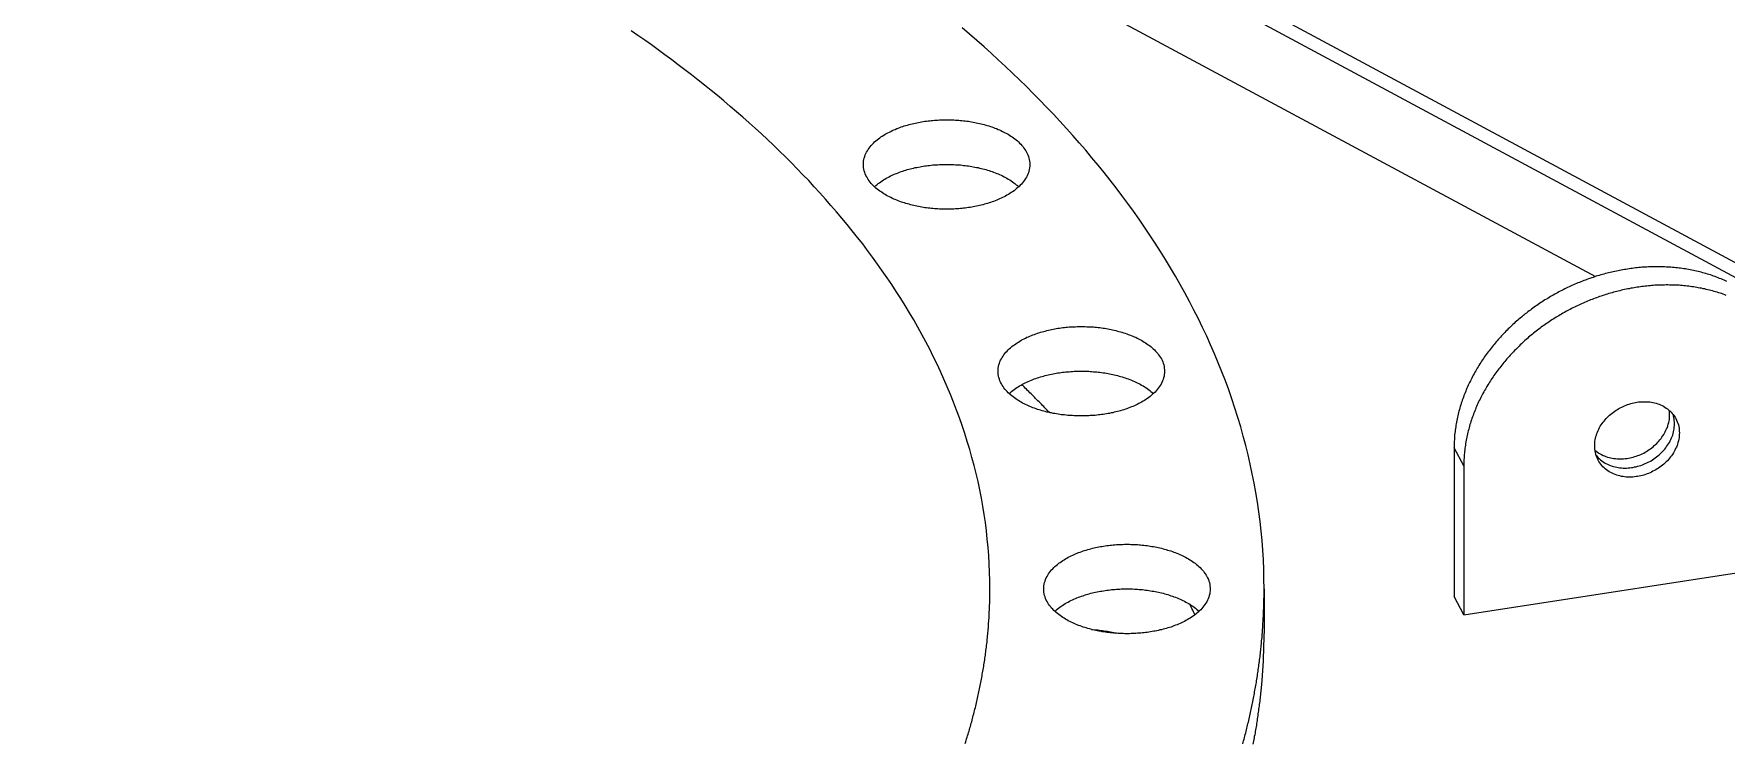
# Model space of a CAD drawing. Header units: millimetres. Extents: x 0 to 841, y 0 to 594.
# Drawn here: x 389.7 to 515.7, y 319.2 to 372 of the extents above; entities that cross this region are included whole.
import ezdxf

# ---------------------------------------------------------------- set-up
doc = ezdxf.new("R2010")
doc.units = ezdxf.units.MM
doc.layers.add('FINA', color=7, linetype='CONTINUOUS', lineweight=25)

msp = doc.modelspace()

# ---------------------------------------------------------------- linework, layer by layer
at = {"layer": 'FINA'}
for points in [[(334.47, 451.57), (598.47, 309.83)], [(335.5, 452.12), (599.5, 310.38)], [(389.94, 416.25), (506.01, 353.93)], [(460.92, 330.68), (460.92, 331.3), (460.9, 331.92), (460.88, 332.54), (460.84, 333.16), (460.79, 333.77), (460.73, 334.39), (460.66, 335.01), (460.59, 335.62), (460.5, 336.23), (460.4, 336.84), (460.29, 337.45), (460.17, 338.06), (460.04, 338.67), (459.9, 339.27), (459.75, 339.87), (459.59, 340.47), (459.42, 341.07), (459.24, 341.66), (459.06, 342.25), (458.86, 342.84), (458.66, 343.42), (458.44, 344), (458.22, 344.58), (457.99, 345.16), (457.75, 345.73), (457.5, 346.3), (457.25, 346.86), (456.99, 347.42), (456.71, 347.98), (456.44, 348.53), (456.15, 349.08), (455.86, 349.63), (455.56, 350.17), (455.25, 350.71), (454.93, 351.24), (454.61, 351.77), (454.29, 352.3), (453.95, 352.82), (453.61, 353.34), (453.27, 353.85), (452.91, 354.36), (452.56, 354.86), (452.19, 355.37), (451.82, 355.86), (451.45, 356.36), (451.07, 356.85), (450.68, 357.33), (450.29, 357.81), (449.9, 358.29), (449.5, 358.76), (449.09, 359.23), (448.68, 359.69), (448.27, 360.16), (447.85, 360.61), (447.43, 361.07), (447, 361.51), (446.57, 361.96), (446.14, 362.4), (445.7, 362.84), (445.26, 363.27), (444.81, 363.7), (444.36, 364.13), (443.91, 364.55), (443.45, 364.97), (442.99, 365.38), (442.52, 365.79), (442.06, 366.2), (441.59, 366.6), (441.11, 367), (440.64, 367.4), (440.16, 367.79), (439.68, 368.18), (439.19, 368.56), (438.7, 368.95), (438.21, 369.32), (437.72, 369.7), (437.23, 370.07), (436.73, 370.44), (436.23, 370.8), (435.72, 371.17), (435.22, 371.52), (434.71, 371.88), (434.2, 372.23)], [(460.92, 330.68), (460.92, 331.3), (460.9, 331.92), (460.88, 332.54), (460.84, 333.16), (460.79, 333.77), (460.73, 334.39), (460.66, 335.01), (460.59, 335.62), (460.5, 336.23), (460.4, 336.84), (460.29, 337.45), (460.17, 338.06), (460.04, 338.67), (459.9, 339.27), (459.75, 339.87), (459.59, 340.47), (459.42, 341.07), (459.24, 341.66), (459.06, 342.25), (458.86, 342.84), (458.66, 343.42), (458.44, 344), (458.22, 344.58), (457.99, 345.16), (457.75, 345.73), (457.5, 346.3), (457.25, 346.86), (456.99, 347.42), (456.71, 347.98), (456.44, 348.53), (456.15, 349.08), (455.86, 349.63), (455.56, 350.17), (455.25, 350.71), (454.93, 351.24), (454.61, 351.77), (454.29, 352.3), (453.95, 352.82), (453.61, 353.34), (453.27, 353.85), (452.91, 354.36), (452.56, 354.86), (452.19, 355.37), (451.82, 355.86), (451.45, 356.36), (451.07, 356.85), (450.68, 357.33), (450.29, 357.81), (449.9, 358.29), (449.5, 358.76), (449.09, 359.23), (448.68, 359.69), (448.27, 360.16), (447.85, 360.61), (447.43, 361.07), (447, 361.51), (446.57, 361.96), (446.14, 362.4), (445.7, 362.84), (445.26, 363.27), (444.81, 363.7), (444.36, 364.13), (443.91, 364.55), (443.45, 364.97), (442.99, 365.38), (442.52, 365.79), (442.06, 366.2), (441.59, 366.6), (441.11, 367), (440.64, 367.4), (440.16, 367.79), (439.68, 368.18), (439.19, 368.56), (438.7, 368.95), (438.21, 369.32), (437.72, 369.7), (437.23, 370.07), (436.73, 370.44), (436.23, 370.8), (435.72, 371.17), (435.22, 371.52), (434.71, 371.88), (434.2, 372.23)], [(481.34, 330.68), (481.33, 331.4), (481.32, 332.12), (481.29, 332.84), (481.24, 333.56), (481.19, 334.28), (481.12, 334.99), (481.04, 335.71), (480.95, 336.42), (480.84, 337.14), (480.73, 337.85), (480.6, 338.56), (480.46, 339.26), (480.31, 339.97), (480.15, 340.67), (479.98, 341.37), (479.79, 342.06), (479.6, 342.76), (479.39, 343.45), (479.17, 344.13), (478.94, 344.82), (478.71, 345.5), (478.46, 346.17), (478.2, 346.85), (477.93, 347.51), (477.65, 348.18), (477.36, 348.84), (477.07, 349.5), (476.76, 350.15), (476.45, 350.79), (476.12, 351.44), (475.79, 352.08), (475.45, 352.71), (475.1, 353.34), (474.74, 353.97), (474.38, 354.59), (474, 355.2), (473.62, 355.81), (473.23, 356.42), (472.84, 357.02), (472.44, 357.62), (472.03, 358.21), (471.61, 358.8), (471.19, 359.38), (470.76, 359.96), (470.32, 360.54), (469.88, 361.1), (469.43, 361.67), (468.98, 362.23), (468.52, 362.78), (468.06, 363.33), (467.58, 363.88), (467.11, 364.42), (466.63, 364.95), (466.14, 365.49), (465.65, 366.01), (465.15, 366.53), (464.65, 367.05), (464.15, 367.56), (463.64, 368.07), (463.12, 368.58), (462.6, 369.08), (462.08, 369.57), (461.55, 370.06), (461.02, 370.55), (460.49, 371.03), (459.95, 371.51), (459.4, 371.98), (458.86, 372.45)], [(451.5, 362.28), (451.51, 362.4), (451.52, 362.52), (451.54, 362.64), (451.57, 362.75), (451.6, 362.87), (451.64, 362.98), (451.69, 363.09), (451.74, 363.2), (451.8, 363.3), (451.87, 363.4), (451.94, 363.5), (452.01, 363.6), (452.09, 363.69), (452.17, 363.78), (452.26, 363.87), (452.34, 363.95), (452.43, 364.03), (452.52, 364.11), (452.62, 364.18), (452.72, 364.25), (452.81, 364.32), (452.91, 364.39), (453.02, 364.46), (453.12, 364.52), (453.22, 364.58), (453.33, 364.64), (453.44, 364.69), (453.54, 364.74), (453.65, 364.8), (453.76, 364.85), (453.87, 364.89), (453.99, 364.94), (454.1, 364.98), (454.21, 365.03), (454.32, 365.07), (454.44, 365.11), (454.55, 365.14), (454.67, 365.18), (454.78, 365.21), (454.9, 365.24), (455.02, 365.28), (455.13, 365.3), (455.25, 365.33), (455.37, 365.36), (455.49, 365.38), (455.6, 365.41), (455.72, 365.43), (455.84, 365.45), (455.96, 365.47), (456.08, 365.49), (456.2, 365.5), (456.32, 365.52), (456.44, 365.53), (456.56, 365.55), (456.68, 365.56), (456.8, 365.57), (456.92, 365.58), (457.04, 365.58), (457.16, 365.59), (457.28, 365.6), (457.4, 365.6), (457.52, 365.6), (457.64, 365.6), (457.76, 365.6), (457.88, 365.6), (458, 365.6), (458.12, 365.6), (458.24, 365.59), (458.36, 365.58), (458.48, 365.58), (458.6, 365.57), (458.72, 365.56), (458.84, 365.55), (458.96, 365.53), (459.08, 365.52), (459.2, 365.5), (459.32, 365.49), (459.44, 365.47), (459.56, 365.45), (459.68, 365.43), (459.8, 365.41), (459.91, 365.38), (460.03, 365.36), (460.15, 365.33), (460.27, 365.3), (460.38, 365.28), (460.5, 365.24), (460.62, 365.21), (460.73, 365.18), (460.85, 365.14), (460.96, 365.11), (461.08, 365.07), (461.19, 365.03), (461.3, 364.98), (461.42, 364.94), (461.53, 364.89), (461.64, 364.85), (461.75, 364.8), (461.86, 364.74), (461.96, 364.69), (462.07, 364.64), (462.18, 364.58), (462.28, 364.52), (462.38, 364.46), (462.49, 364.39), (462.59, 364.32), (462.68, 364.25), (462.78, 364.18), (462.88, 364.11), (462.97, 364.03), (463.06, 363.95), (463.14, 363.87), (463.23, 363.78), (463.31, 363.69), (463.39, 363.6), (463.46, 363.5), (463.53, 363.4), (463.6, 363.3), (463.66, 363.2), (463.71, 363.09), (463.76, 362.98), (463.8, 362.87), (463.83, 362.75), (463.86, 362.64), (463.88, 362.52), (463.89, 362.4), (463.9, 362.28)], [(462.08, 359.92), (461.98, 359.87), (461.87, 359.81), (461.76, 359.76), (461.65, 359.71), (461.54, 359.66), (461.43, 359.62), (461.32, 359.57), (461.2, 359.53), (461.09, 359.49), (460.97, 359.45), (460.86, 359.41), (460.74, 359.38), (460.63, 359.34), (460.51, 359.31), (460.4, 359.28), (460.28, 359.25), (460.16, 359.22), (460.04, 359.2), (459.93, 359.17), (459.81, 359.15), (459.69, 359.12), (459.57, 359.1), (459.45, 359.08), (459.33, 359.07), (459.21, 359.05), (459.09, 359.03), (458.97, 359.02), (458.85, 359.01), (458.73, 358.99), (458.61, 358.98), (458.49, 358.98), (458.37, 358.97), (458.25, 358.96), (458.13, 358.96), (458.01, 358.95), (457.89, 358.95), (457.77, 358.95), (457.65, 358.95), (457.53, 358.95), (457.41, 358.95), (457.29, 358.96), (457.17, 358.96), (457.05, 358.97), (456.93, 358.97), (456.8, 358.98), (456.68, 358.99), (456.56, 359), (456.44, 359.02), (456.32, 359.03), (456.21, 359.05), (456.09, 359.06), (455.97, 359.08), (455.85, 359.1), (455.73, 359.12), (455.61, 359.14), (455.49, 359.17), (455.37, 359.19), (455.26, 359.22), (455.14, 359.25), (455.02, 359.27), (454.9, 359.31), (454.79, 359.34), (454.67, 359.37), (454.56, 359.41), (454.44, 359.44), (454.33, 359.48), (454.21, 359.52), (454.1, 359.57), (453.99, 359.61), (453.88, 359.66), (453.77, 359.7), (453.66, 359.75), (453.55, 359.81), (453.44, 359.86), (453.33, 359.91), (453.23, 359.97), (453.12, 360.03), (453.02, 360.09), (452.92, 360.16), (452.82, 360.23), (452.72, 360.3), (452.62, 360.37), (452.53, 360.44), (452.43, 360.52), (452.34, 360.6), (452.26, 360.68), (452.17, 360.77), (452.09, 360.86), (452.01, 360.95), (451.94, 361.05), (451.87, 361.15), (451.81, 361.25), (451.75, 361.35), (451.69, 361.46), (451.64, 361.57), (451.6, 361.68), (451.57, 361.8), (451.54, 361.92), (451.52, 362.04), (451.51, 362.16), (451.5, 362.28)], [(452.33, 360.61), (452.42, 360.7), (452.51, 360.77), (452.61, 360.85), (452.7, 360.92), (452.8, 360.99), (452.9, 361.06), (453, 361.13), (453.11, 361.19), (453.21, 361.25), (453.32, 361.31), (453.42, 361.36), (453.53, 361.42), (453.64, 361.47), (453.75, 361.52), (453.86, 361.57), (453.97, 361.61), (454.09, 361.66), (454.2, 361.7), (454.31, 361.74), (454.43, 361.78), (454.54, 361.82), (454.66, 361.85), (454.77, 361.89), (454.89, 361.92), (455.01, 361.95), (455.12, 361.98), (455.24, 362.01), (455.36, 362.04), (455.48, 362.06), (455.6, 362.08), (455.72, 362.11), (455.83, 362.13), (455.95, 362.15), (456.07, 362.17), (456.19, 362.18), (456.31, 362.2), (456.43, 362.21), (456.55, 362.22), (456.67, 362.24), (456.79, 362.25), (456.91, 362.25), (457.04, 362.26), (457.16, 362.27), (457.28, 362.27), (457.4, 362.28), (457.52, 362.28), (457.64, 362.28), (457.76, 362.28), (457.88, 362.28), (458, 362.28), (458.12, 362.27), (458.24, 362.27), (458.36, 362.26), (458.49, 362.25), (458.61, 362.25), (458.73, 362.24), (458.85, 362.22), (458.97, 362.21), (459.09, 362.2), (459.21, 362.18), (459.33, 362.17), (459.45, 362.15), (459.57, 362.13), (459.68, 362.11), (459.8, 362.08), (459.92, 362.06), (460.04, 362.04), (460.16, 362.01), (460.28, 361.98), (460.39, 361.95), (460.51, 361.92), (460.63, 361.89), (460.74, 361.85), (460.86, 361.82), (460.97, 361.78), (461.09, 361.74), (461.2, 361.7), (461.31, 361.66), (461.43, 361.61), (461.54, 361.57), (461.65, 361.52), (461.76, 361.47), (461.87, 361.42), (461.98, 361.36), (462.08, 361.31), (462.19, 361.25), (462.29, 361.19), (462.4, 361.13), (462.5, 361.06), (462.6, 360.99), (462.7, 360.92), (462.79, 360.85), (462.89, 360.77), (462.98, 360.7), (463.07, 360.61)], [(463.9, 362.28), (463.89, 362.15), (463.88, 362.03), (463.86, 361.9), (463.83, 361.78), (463.79, 361.66), (463.75, 361.55), (463.7, 361.43), (463.64, 361.32), (463.58, 361.22), (463.51, 361.11), (463.43, 361.01), (463.36, 360.91), (463.27, 360.82), (463.19, 360.73), (463.1, 360.64), (463.01, 360.56), (462.91, 360.48), (462.82, 360.4), (462.72, 360.32), (462.61, 360.25), (462.51, 360.18), (462.41, 360.11), (462.3, 360.05), (462.19, 359.98), (462.08, 359.92)], [(515.81, 353.57), (515.71, 353.62), (515.6, 353.66), (515.49, 353.71), (515.37, 353.76), (515.26, 353.8), (515.15, 353.85), (515.04, 353.89), (514.93, 353.93), (514.81, 353.97), (514.7, 354.01), (514.58, 354.05), (514.47, 354.09), (514.36, 354.12), (514.24, 354.16), (514.12, 354.19), (514.01, 354.22), (513.89, 354.25), (513.78, 354.28), (513.66, 354.31), (513.54, 354.34), (513.42, 354.36), (513.31, 354.39), (513.19, 354.41), (513.07, 354.44), (512.95, 354.46), (512.83, 354.48), (512.72, 354.5), (512.6, 354.52), (512.48, 354.53), (512.36, 354.55), (512.24, 354.56), (512.12, 354.58), (512, 354.59), (511.88, 354.6), (511.76, 354.61), (511.64, 354.62), (511.52, 354.63), (511.4, 354.64), (511.28, 354.64), (511.16, 354.65), (511.04, 354.65), (510.92, 354.66), (510.8, 354.66), (510.68, 354.66), (510.56, 354.66), (510.44, 354.66), (510.32, 354.66), (510.2, 354.65), (510.08, 354.65), (509.96, 354.65), (509.84, 354.64), (509.72, 354.63), (509.6, 354.63), (509.48, 354.62), (509.36, 354.61), (509.24, 354.6), (509.12, 354.58), (509, 354.57), (508.88, 354.56), (508.76, 354.54), (508.64, 354.53), (508.52, 354.51), (508.41, 354.49), (508.29, 354.47), (508.17, 354.45), (508.05, 354.43), (507.93, 354.41), (507.81, 354.39), (507.7, 354.37), (507.58, 354.34), (507.46, 354.32), (507.34, 354.29), (507.23, 354.26), (507.11, 354.24), (506.99, 354.21), (506.88, 354.18), (506.76, 354.15), (506.64, 354.12), (506.53, 354.09), (506.41, 354.05), (506.3, 354.02), (506.18, 353.98), (506.07, 353.95), (505.95, 353.91), (505.84, 353.87), (505.72, 353.84), (505.61, 353.8), (505.5, 353.76), (505.38, 353.72), (505.27, 353.67), (505.16, 353.63), (505.05, 353.59), (504.93, 353.55), (504.82, 353.5), (504.71, 353.46), (504.6, 353.41), (504.49, 353.36), (504.38, 353.31), (504.27, 353.26), (504.16, 353.21), (504.05, 353.16), (503.94, 353.11), (503.83, 353.06), (503.73, 353.01), (503.62, 352.95), (503.51, 352.9), (503.4, 352.85), (503.3, 352.79), (503.19, 352.73), (503.09, 352.68), (502.98, 352.62), (502.88, 352.56), (502.77, 352.5), (502.67, 352.44), (502.56, 352.38), (502.46, 352.31), (502.36, 352.25), (502.26, 352.19), (502.16, 352.12), (502.05, 352.06), (501.95, 351.99), (501.85, 351.93), (501.75, 351.86), (501.65, 351.79), (501.56, 351.72), (501.46, 351.65), (501.36, 351.58), (501.26, 351.51), (501.17, 351.44), (501.07, 351.37), (500.97, 351.3), (500.88, 351.22), (500.79, 351.15), (500.69, 351.07), (500.6, 351), (500.51, 350.92), (500.41, 350.84), (500.32, 350.77), (500.23, 350.69), (500.14, 350.61), (500.05, 350.53), (499.96, 350.45), (499.87, 350.37), (499.78, 350.28), (499.7, 350.2), (499.61, 350.12), (499.52, 350.03), (499.44, 349.95), (499.35, 349.86), (499.27, 349.78), (499.19, 349.69), (499.1, 349.6), (499.02, 349.52), (498.94, 349.43), (498.86, 349.34), (498.78, 349.25), (498.7, 349.16), (498.62, 349.07), (498.55, 348.98), (498.47, 348.88), (498.39, 348.79), (498.32, 348.7), (498.24, 348.6), (498.17, 348.51), (498.09, 348.41), (498.02, 348.32), (497.95, 348.22), (497.88, 348.12), (497.81, 348.03), (497.74, 347.93), (497.67, 347.83), (497.61, 347.73), (497.54, 347.63), (497.47, 347.53), (497.41, 347.43), (497.34, 347.32), (497.28, 347.22), (497.22, 347.12), (497.16, 347.02), (497.1, 346.91), (497.04, 346.81), (496.98, 346.7), (496.92, 346.6), (496.87, 346.49), (496.81, 346.38), (496.76, 346.28), (496.7, 346.17), (496.65, 346.06), (496.6, 345.95), (496.55, 345.84), (496.5, 345.73), (496.45, 345.62), (496.4, 345.51), (496.36, 345.4), (496.31, 345.29), (496.27, 345.18), (496.22, 345.07), (496.18, 344.95), (496.14, 344.84), (496.1, 344.73), (496.06, 344.61), (496.02, 344.5), (495.99, 344.39), (495.95, 344.27), (495.92, 344.16), (495.89, 344.04), (495.85, 343.92), (495.82, 343.81), (495.79, 343.69), (495.77, 343.57), (495.74, 343.46), (495.72, 343.34), (495.69, 343.22), (495.67, 343.1), (495.65, 342.98), (495.63, 342.87), (495.61, 342.75), (495.59, 342.63), (495.57, 342.51), (495.56, 342.39), (495.55, 342.27), (495.53, 342.15), (495.52, 342.03), (495.51, 341.91), (495.51, 341.79), (495.5, 341.67), (495.49, 341.55), (495.49, 341.43), (495.49, 341.31), (495.49, 341.19)], [(515.76, 352.53), (515.65, 352.58), (515.53, 352.62), (515.42, 352.66), (515.31, 352.69), (515.19, 352.73), (515.08, 352.77), (514.96, 352.8), (514.85, 352.83), (514.73, 352.87), (514.61, 352.9), (514.5, 352.93), (514.38, 352.95), (514.26, 352.98), (514.15, 353.01), (514.03, 353.03), (513.91, 353.06), (513.79, 353.08), (513.67, 353.1), (513.56, 353.12), (513.44, 353.14), (513.32, 353.16), (513.2, 353.18), (513.08, 353.19), (512.96, 353.21), (512.84, 353.22), (512.72, 353.24), (512.6, 353.25), (512.48, 353.26), (512.36, 353.27), (512.24, 353.28), (512.12, 353.28), (512, 353.29), (511.88, 353.29), (511.76, 353.3), (511.64, 353.3), (511.52, 353.3), (511.4, 353.31), (511.28, 353.31), (511.16, 353.3), (511.04, 353.3), (510.92, 353.3), (510.8, 353.3), (510.68, 353.29), (510.56, 353.28), (510.44, 353.28), (510.32, 353.27), (510.2, 353.26), (510.08, 353.25), (509.96, 353.24), (509.84, 353.23), (509.72, 353.22), (509.6, 353.2), (509.48, 353.19), (509.36, 353.17), (509.25, 353.15), (509.13, 353.14), (509.01, 353.12), (508.89, 353.1), (508.77, 353.08), (508.65, 353.06), (508.53, 353.03), (508.42, 353.01), (508.3, 352.99), (508.18, 352.96), (508.06, 352.94), (507.95, 352.91), (507.83, 352.88), (507.71, 352.85), (507.6, 352.82), (507.48, 352.79), (507.36, 352.76), (507.25, 352.73), (507.13, 352.7), (507.02, 352.66), (506.9, 352.63), (506.79, 352.59), (506.67, 352.56), (506.56, 352.52), (506.44, 352.48), (506.33, 352.44), (506.22, 352.4), (506.1, 352.36), (505.99, 352.32), (505.88, 352.28), (505.77, 352.23), (505.65, 352.19), (505.54, 352.15), (505.43, 352.1), (505.32, 352.05), (505.21, 352.01), (505.1, 351.96), (504.99, 351.91), (504.88, 351.86), (504.77, 351.81), (504.66, 351.76), (504.55, 351.71), (504.45, 351.65), (504.34, 351.6), (504.23, 351.55), (504.13, 351.49), (504.02, 351.43), (503.91, 351.38), (503.81, 351.32), (503.7, 351.26), (503.6, 351.2), (503.49, 351.14), (503.39, 351.08), (503.29, 351.02), (503.18, 350.96), (503.08, 350.9), (502.98, 350.83), (502.88, 350.77), (502.78, 350.7), (502.67, 350.64), (502.57, 350.57), (502.48, 350.5), (502.38, 350.44), (502.28, 350.37), (502.18, 350.3), (502.08, 350.23), (501.98, 350.16), (501.89, 350.09), (501.79, 350.01), (501.7, 349.94), (501.6, 349.87), (501.51, 349.79), (501.41, 349.72), (501.32, 349.64), (501.23, 349.57), (501.13, 349.49), (501.04, 349.41), (500.95, 349.33), (500.86, 349.25), (500.77, 349.17), (500.68, 349.09), (500.59, 349.01), (500.51, 348.93), (500.42, 348.85), (500.33, 348.76), (500.25, 348.68), (500.16, 348.59), (500.08, 348.51), (499.99, 348.42), (499.91, 348.34), (499.83, 348.25), (499.74, 348.16), (499.66, 348.07), (499.58, 347.98), (499.5, 347.89), (499.42, 347.8), (499.34, 347.71), (499.27, 347.62), (499.19, 347.53), (499.11, 347.44), (499.04, 347.34), (498.96, 347.25), (498.89, 347.15), (498.82, 347.06), (498.74, 346.96), (498.67, 346.86), (498.6, 346.77), (498.53, 346.67), (498.46, 346.57), (498.39, 346.47), (498.33, 346.37), (498.26, 346.27), (498.19, 346.17), (498.13, 346.07), (498.07, 345.97), (498, 345.87), (497.94, 345.76), (497.88, 345.66), (497.82, 345.56), (497.76, 345.45), (497.7, 345.35), (497.64, 345.24), (497.59, 345.14), (497.53, 345.03), (497.48, 344.92), (497.42, 344.81), (497.37, 344.71), (497.32, 344.6), (497.27, 344.49), (497.22, 344.38), (497.17, 344.27), (497.12, 344.16), (497.08, 344.05), (497.03, 343.94), (496.99, 343.82), (496.94, 343.71), (496.9, 343.6), (496.86, 343.49), (496.82, 343.37), (496.78, 343.26), (496.74, 343.14), (496.71, 343.03), (496.67, 342.92), (496.64, 342.8), (496.61, 342.68), (496.58, 342.57), (496.55, 342.45), (496.52, 342.34), (496.49, 342.22), (496.46, 342.1), (496.44, 341.98), (496.41, 341.87), (496.39, 341.75), (496.37, 341.63), (496.35, 341.51), (496.33, 341.39), (496.31, 341.27), (496.3, 341.15), (496.28, 341.03), (496.27, 340.92), (496.26, 340.8), (496.24, 340.68), (496.24, 340.56), (496.23, 340.44), (496.22, 340.32), (496.22, 340.2), (496.21, 340.08), (496.21, 339.96), (496.21, 339.84)], [(461.53, 346.88), (461.54, 347), (461.55, 347.12), (461.57, 347.24), (461.6, 347.36), (461.63, 347.48), (461.67, 347.59), (461.72, 347.7), (461.78, 347.81), (461.84, 347.91), (461.9, 348.01), (461.97, 348.11), (462.04, 348.21), (462.12, 348.3), (462.2, 348.39), (462.29, 348.47), (462.37, 348.56), (462.46, 348.64), (462.56, 348.72), (462.65, 348.79), (462.75, 348.86), (462.85, 348.93), (462.95, 349), (463.05, 349.06), (463.15, 349.13), (463.26, 349.19), (463.36, 349.24), (463.47, 349.3), (463.58, 349.35), (463.68, 349.41), (463.79, 349.45), (463.9, 349.5), (464.02, 349.55), (464.13, 349.59), (464.24, 349.63), (464.35, 349.68), (464.47, 349.71), (464.58, 349.75), (464.7, 349.79), (464.81, 349.82), (464.93, 349.85), (465.05, 349.88), (465.16, 349.91), (465.28, 349.94), (465.4, 349.97), (465.52, 349.99), (465.63, 350.02), (465.75, 350.04), (465.87, 350.06), (465.99, 350.08), (466.11, 350.1), (466.23, 350.11), (466.35, 350.13), (466.47, 350.14), (466.59, 350.16), (466.71, 350.17), (466.83, 350.18), (466.95, 350.19), (467.07, 350.19), (467.19, 350.2), (467.31, 350.2), (467.43, 350.21), (467.55, 350.21), (467.67, 350.21), (467.79, 350.21), (467.91, 350.21), (468.03, 350.21), (468.15, 350.2), (468.27, 350.2), (468.39, 350.19), (468.51, 350.19), (468.63, 350.18), (468.75, 350.17), (468.87, 350.16), (468.99, 350.14), (469.11, 350.13), (469.23, 350.11), (469.35, 350.1), (469.47, 350.08), (469.59, 350.06), (469.71, 350.04), (469.83, 350.02), (469.95, 349.99), (470.06, 349.97), (470.18, 349.94), (470.3, 349.91), (470.42, 349.88), (470.53, 349.85), (470.65, 349.82), (470.76, 349.79), (470.88, 349.75), (470.99, 349.71), (471.11, 349.68), (471.22, 349.63), (471.33, 349.59), (471.45, 349.55), (471.56, 349.5), (471.67, 349.45), (471.78, 349.41), (471.89, 349.35), (472, 349.3), (472.1, 349.24), (472.21, 349.19), (472.31, 349.13), (472.42, 349.06), (472.52, 349), (472.62, 348.93), (472.72, 348.86), (472.81, 348.79), (472.91, 348.72), (473, 348.64), (473.09, 348.56), (473.18, 348.47), (473.26, 348.39), (473.34, 348.3), (473.42, 348.21), (473.49, 348.11), (473.56, 348.01), (473.63, 347.91), (473.69, 347.81), (473.74, 347.7), (473.79, 347.59), (473.83, 347.48), (473.87, 347.36), (473.89, 347.24), (473.91, 347.12), (473.93, 347), (473.93, 346.88)], [(472.11, 344.53), (472.01, 344.48), (471.9, 344.42), (471.79, 344.37), (471.68, 344.32), (471.57, 344.27), (471.46, 344.23), (471.35, 344.18), (471.23, 344.14), (471.12, 344.1), (471.01, 344.06), (470.89, 344.02), (470.78, 343.99), (470.66, 343.95), (470.54, 343.92), (470.43, 343.89), (470.31, 343.86), (470.19, 343.83), (470.08, 343.8), (469.96, 343.78), (469.84, 343.75), (469.72, 343.73), (469.6, 343.71), (469.48, 343.69), (469.36, 343.67), (469.24, 343.66), (469.12, 343.64), (469, 343.63), (468.88, 343.61), (468.76, 343.6), (468.64, 343.59), (468.52, 343.58), (468.4, 343.58), (468.28, 343.57), (468.16, 343.56), (468.04, 343.56), (467.92, 343.56), (467.8, 343.56), (467.68, 343.56), (467.56, 343.56), (467.44, 343.56), (467.32, 343.56), (467.2, 343.57), (467.08, 343.58), (466.96, 343.58), (466.84, 343.59), (466.72, 343.6), (466.6, 343.61), (466.48, 343.63), (466.36, 343.64), (466.24, 343.65), (466.12, 343.67), (466, 343.69), (465.88, 343.71), (465.76, 343.73), (465.64, 343.75), (465.52, 343.78), (465.4, 343.8), (465.29, 343.83), (465.17, 343.85), (465.05, 343.88), (464.94, 343.91), (464.82, 343.95), (464.7, 343.98), (464.59, 344.02), (464.47, 344.05), (464.36, 344.09), (464.25, 344.13), (464.13, 344.17), (464.02, 344.22), (463.91, 344.26), (463.8, 344.31), (463.69, 344.36), (463.58, 344.41), (463.47, 344.47), (463.36, 344.52), (463.26, 344.58), (463.15, 344.64), (463.05, 344.7), (462.95, 344.77), (462.85, 344.84), (462.75, 344.9), (462.65, 344.98), (462.56, 345.05), (462.47, 345.13), (462.38, 345.21), (462.29, 345.29), (462.2, 345.38), (462.12, 345.47), (462.04, 345.56), (461.97, 345.66), (461.9, 345.75), (461.84, 345.86), (461.78, 345.96), (461.72, 346.07), (461.67, 346.18), (461.63, 346.29), (461.6, 346.41), (461.57, 346.52), (461.55, 346.64), (461.54, 346.76), (461.53, 346.88)], [(462.36, 345.22), (462.45, 345.3), (462.54, 345.38), (462.64, 345.46), (462.73, 345.53), (462.83, 345.6), (462.93, 345.67), (463.03, 345.73), (463.14, 345.8), (463.24, 345.86), (463.35, 345.92), (463.46, 345.97), (463.56, 346.03), (463.67, 346.08), (463.78, 346.13), (463.89, 346.18), (464.01, 346.22), (464.12, 346.27), (464.23, 346.31), (464.34, 346.35), (464.46, 346.39), (464.57, 346.43), (464.69, 346.46), (464.81, 346.5), (464.92, 346.53), (465.04, 346.56), (465.16, 346.59), (465.27, 346.62), (465.39, 346.64), (465.51, 346.67), (465.63, 346.69), (465.75, 346.72), (465.87, 346.74), (465.99, 346.76), (466.1, 346.77), (466.22, 346.79), (466.34, 346.81), (466.46, 346.82), (466.58, 346.83), (466.71, 346.84), (466.83, 346.85), (466.95, 346.86), (467.07, 346.87), (467.19, 346.88), (467.31, 346.88), (467.43, 346.89), (467.55, 346.89), (467.67, 346.89), (467.79, 346.89), (467.91, 346.89), (468.03, 346.89), (468.15, 346.88), (468.28, 346.88), (468.4, 346.87), (468.52, 346.86), (468.64, 346.85), (468.76, 346.84), (468.88, 346.83), (469, 346.82), (469.12, 346.81), (469.24, 346.79), (469.36, 346.77), (469.48, 346.76), (469.6, 346.74), (469.72, 346.72), (469.83, 346.69), (469.95, 346.67), (470.07, 346.64), (470.19, 346.62), (470.31, 346.59), (470.42, 346.56), (470.54, 346.53), (470.66, 346.5), (470.77, 346.46), (470.89, 346.43), (471, 346.39), (471.12, 346.35), (471.23, 346.31), (471.35, 346.27), (471.46, 346.22), (471.57, 346.18), (471.68, 346.13), (471.79, 346.08), (471.9, 346.03), (472.01, 345.97), (472.11, 345.92), (472.22, 345.86), (472.33, 345.8), (472.43, 345.73), (472.53, 345.67), (472.63, 345.6), (472.73, 345.53), (472.83, 345.46), (472.92, 345.38), (473.01, 345.3), (473.1, 345.22)], [(473.93, 346.88), (473.93, 346.76), (473.91, 346.64), (473.89, 346.51), (473.86, 346.39), (473.82, 346.27), (473.78, 346.16), (473.73, 346.04), (473.67, 345.93), (473.61, 345.82), (473.54, 345.72), (473.46, 345.62), (473.39, 345.52), (473.3, 345.43), (473.22, 345.34), (473.13, 345.25), (473.04, 345.17), (472.94, 345.08), (472.85, 345.01), (472.75, 344.93), (472.65, 344.86), (472.54, 344.79), (472.44, 344.72), (472.33, 344.65), (472.22, 344.59), (472.11, 344.53)], [(465.35, 343.81), (465.27, 343.9), (465.18, 343.99), (465.1, 344.08), (465.01, 344.16), (464.93, 344.25), (464.84, 344.34), (464.76, 344.43), (464.68, 344.51), (464.59, 344.6), (464.5, 344.69), (464.42, 344.77), (464.33, 344.86), (464.25, 344.95), (464.16, 345.03), (464.08, 345.12), (463.99, 345.2), (463.91, 345.29), (463.82, 345.38), (463.73, 345.46), (463.65, 345.55), (463.56, 345.63), (463.47, 345.72), (463.39, 345.8), (463.3, 345.89)], [(506.21, 340.27), (506.16, 340.38), (506.11, 340.49), (506.07, 340.6), (506.04, 340.72), (506.01, 340.83), (505.99, 340.95), (505.97, 341.07), (505.96, 341.19), (505.96, 341.31), (505.96, 341.43), (505.97, 341.55), (505.98, 341.67), (506, 341.79), (506.02, 341.91), (506.05, 342.02), (506.09, 342.14), (506.12, 342.25), (506.17, 342.36), (506.22, 342.47), (506.27, 342.58), (506.32, 342.69), (506.38, 342.79), (506.45, 342.89), (506.52, 342.99), (506.59, 343.09), (506.66, 343.18), (506.74, 343.28), (506.82, 343.36), (506.9, 343.45), (506.99, 343.54), (507.07, 343.62), (507.16, 343.7), (507.26, 343.77), (507.35, 343.84), (507.45, 343.91), (507.55, 343.98), (507.65, 344.05), (507.76, 344.11), (507.86, 344.16), (507.97, 344.22), (508.08, 344.27), (508.19, 344.32), (508.3, 344.36), (508.41, 344.41), (508.52, 344.44), (508.64, 344.48), (508.75, 344.51), (508.87, 344.54), (508.99, 344.56), (509.11, 344.58), (509.22, 344.6), (509.34, 344.61), (509.46, 344.62), (509.58, 344.62), (509.7, 344.62), (509.82, 344.62), (509.94, 344.61), (510.06, 344.6), (510.18, 344.58), (510.3, 344.56), (510.42, 344.53), (510.53, 344.5), (510.65, 344.47), (510.76, 344.43), (510.87, 344.38), (510.98, 344.33), (511.09, 344.28), (511.19, 344.22), (511.29, 344.15), (511.39, 344.08), (511.48, 344), (511.57, 343.92), (511.66, 343.84), (511.74, 343.75), (511.81, 343.66), (511.88, 343.56), (511.95, 343.46), (512.01, 343.36)], [(505.98, 341.02), (506.07, 340.94), (506.16, 340.87), (506.26, 340.8), (506.37, 340.73), (506.47, 340.68), (506.58, 340.62), (506.69, 340.58), (506.8, 340.53), (506.92, 340.49), (507.03, 340.46), (507.15, 340.43), (507.27, 340.41), (507.39, 340.39), (507.51, 340.38), (507.63, 340.37), (507.75, 340.36), (507.87, 340.36), (507.99, 340.36), (508.11, 340.37), (508.23, 340.38), (508.35, 340.4), (508.47, 340.41), (508.59, 340.44), (508.71, 340.46), (508.82, 340.49), (508.94, 340.53), (509.05, 340.57), (509.17, 340.61), (509.28, 340.65), (509.39, 340.7), (509.5, 340.75), (509.61, 340.8), (509.71, 340.86), (509.82, 340.92), (509.92, 340.98), (510.02, 341.05), (510.12, 341.12), (510.22, 341.19), (510.31, 341.27), (510.4, 341.35), (510.49, 341.43), (510.58, 341.51), (510.66, 341.6), (510.74, 341.69), (510.82, 341.78), (510.9, 341.87), (510.97, 341.97), (511.04, 342.07), (511.1, 342.17), (511.16, 342.27), (511.22, 342.38), (511.27, 342.49), (511.32, 342.6), (511.37, 342.71), (511.41, 342.82), (511.44, 342.94), (511.47, 343.06), (511.5, 343.17), (511.52, 343.29), (511.53, 343.41), (511.54, 343.53), (511.54, 343.65)], [(506.06, 340.63), (506.14, 340.53), (506.22, 340.45), (506.31, 340.36), (506.4, 340.28), (506.5, 340.21), (506.6, 340.14), (506.7, 340.07), (506.8, 340.01), (506.91, 339.96), (507.02, 339.91), (507.14, 339.87), (507.25, 339.83), (507.37, 339.79), (507.48, 339.76), (507.6, 339.74), (507.72, 339.72), (507.84, 339.7), (507.96, 339.69), (508.08, 339.68), (508.21, 339.68), (508.33, 339.68), (508.45, 339.69), (508.57, 339.7), (508.69, 339.71), (508.81, 339.73), (508.93, 339.76), (509.05, 339.78), (509.16, 339.81), (509.28, 339.84), (509.4, 339.88), (509.51, 339.92), (509.62, 339.97), (509.73, 340.01), (509.84, 340.06), (509.95, 340.12), (510.06, 340.17), (510.16, 340.23), (510.27, 340.3), (510.37, 340.36), (510.47, 340.43), (510.57, 340.51), (510.66, 340.58), (510.75, 340.66), (510.84, 340.74), (510.93, 340.83), (511.01, 340.91), (511.1, 341), (511.18, 341.09), (511.25, 341.19), (511.32, 341.29), (511.39, 341.38), (511.46, 341.49), (511.52, 341.59), (511.58, 341.7), (511.63, 341.81), (511.68, 341.92), (511.73, 342.03), (511.77, 342.14), (511.8, 342.26), (511.83, 342.38), (511.86, 342.49), (511.88, 342.61), (511.89, 342.73), (511.9, 342.86), (511.91, 342.98)], [(511.54, 343.65), (511.54, 343.71), (511.54, 343.76), (511.54, 343.81), (511.54, 343.86), (511.53, 343.92), (511.52, 343.97)], [(511.91, 342.98), (511.9, 343.1), (511.89, 343.21), (511.88, 343.33), (511.86, 343.45), (511.83, 343.56), (511.8, 343.68)], [(512.01, 343.36), (512.06, 343.25), (512.11, 343.13), (512.15, 343.02), (512.19, 342.9), (512.22, 342.78), (512.24, 342.66), (512.25, 342.54), (512.26, 342.42), (512.27, 342.3)], [(512.27, 342.3), (512.26, 342.18), (512.25, 342.06), (512.24, 341.94), (512.22, 341.82), (512.19, 341.7), (512.16, 341.58), (512.13, 341.46), (512.09, 341.35), (512.04, 341.24), (511.99, 341.13), (511.94, 341.02), (511.88, 340.91), (511.82, 340.81), (511.75, 340.7), (511.68, 340.6), (511.61, 340.51), (511.53, 340.41), (511.45, 340.32), (511.37, 340.23), (511.29, 340.14), (511.2, 340.06), (511.11, 339.98), (511.02, 339.9), (510.92, 339.82), (510.82, 339.75), (510.72, 339.68), (510.62, 339.62), (510.52, 339.55), (510.41, 339.49), (510.3, 339.44), (510.2, 339.38), (510.08, 339.33), (509.97, 339.28), (509.86, 339.24), (509.74, 339.2), (509.63, 339.16), (509.51, 339.13), (509.39, 339.1), (509.28, 339.08), (509.16, 339.05), (509.04, 339.04), (508.92, 339.02), (508.79, 339.01), (508.67, 339.01), (508.55, 339), (508.43, 339.01), (508.31, 339.01), (508.19, 339.03), (508.07, 339.04), (507.95, 339.06), (507.83, 339.09), (507.71, 339.12), (507.6, 339.15), (507.48, 339.19), (507.37, 339.24), (507.26, 339.29), (507.15, 339.35), (507.04, 339.41), (506.94, 339.47), (506.84, 339.54), (506.75, 339.62), (506.66, 339.7), (506.57, 339.78), (506.49, 339.87), (506.41, 339.97), (506.34, 340.07), (506.27, 340.17), (506.21, 340.27)], [(496.21, 339.84), (495.49, 341.19)], [(495.49, 341.19), (495.49, 330.12)], [(496.21, 339.84), (496.21, 328.76)], [(464.93, 330.68), (464.94, 330.8), (464.95, 330.92), (464.97, 331.04), (465, 331.16), (465.03, 331.27), (465.07, 331.39), (465.12, 331.5), (465.18, 331.6), (465.24, 331.71), (465.3, 331.81), (465.37, 331.91), (465.44, 332), (465.52, 332.1), (465.6, 332.18), (465.69, 332.27), (465.77, 332.35), (465.86, 332.43), (465.96, 332.51), (466.05, 332.59), (466.15, 332.66), (466.25, 332.73), (466.35, 332.8), (466.45, 332.86), (466.55, 332.92), (466.66, 332.98), (466.76, 333.04), (466.87, 333.1), (466.98, 333.15), (467.09, 333.2), (467.19, 333.25), (467.31, 333.3), (467.42, 333.34), (467.53, 333.39), (467.64, 333.43), (467.76, 333.47), (467.87, 333.51), (467.98, 333.55), (468.1, 333.58), (468.21, 333.62), (468.33, 333.65), (468.45, 333.68), (468.56, 333.71), (468.68, 333.74), (468.8, 333.76), (468.92, 333.79), (469.04, 333.81), (469.15, 333.83), (469.27, 333.85), (469.39, 333.87), (469.51, 333.89), (469.63, 333.91), (469.75, 333.92), (469.87, 333.94), (469.99, 333.95), (470.11, 333.96), (470.23, 333.97), (470.35, 333.98), (470.47, 333.99), (470.59, 334), (470.71, 334), (470.83, 334), (470.95, 334.01), (471.07, 334.01), (471.19, 334.01), (471.31, 334.01), (471.43, 334), (471.55, 334), (471.67, 334), (471.79, 333.99), (471.91, 333.98), (472.03, 333.97), (472.15, 333.96), (472.27, 333.95), (472.39, 333.94), (472.51, 333.92), (472.63, 333.91), (472.75, 333.89), (472.87, 333.87), (472.99, 333.85), (473.11, 333.83), (473.23, 333.81), (473.35, 333.79), (473.46, 333.76), (473.58, 333.74), (473.7, 333.71), (473.82, 333.68), (473.93, 333.65), (474.05, 333.62), (474.16, 333.58), (474.28, 333.55), (474.39, 333.51), (474.51, 333.47), (474.62, 333.43), (474.73, 333.39), (474.85, 333.34), (474.96, 333.3), (475.07, 333.25), (475.18, 333.2), (475.29, 333.15), (475.4, 333.1), (475.5, 333.04), (475.61, 332.98), (475.71, 332.92), (475.82, 332.86), (475.92, 332.8), (476.02, 332.73), (476.12, 332.66), (476.21, 332.59), (476.31, 332.51), (476.4, 332.43), (476.49, 332.35), (476.58, 332.27), (476.66, 332.18), (476.74, 332.1), (476.82, 332), (476.89, 331.91), (476.96, 331.81), (477.03, 331.71), (477.09, 331.6), (477.14, 331.5), (477.19, 331.39), (477.23, 331.27), (477.27, 331.16), (477.29, 331.04), (477.31, 330.92), (477.33, 330.8), (477.33, 330.68)], [(496.21, 328.76), (522.01, 332.72)], [(459.08, 319.19), (459.12, 319.3), (459.16, 319.42), (459.19, 319.53), (459.23, 319.65), (459.26, 319.76), (459.3, 319.88), (459.33, 319.99), (459.37, 320.11), (459.4, 320.22), (459.43, 320.34), (459.47, 320.45), (459.5, 320.57), (459.53, 320.69), (459.57, 320.8), (459.6, 320.92), (459.63, 321.03), (459.66, 321.15), (459.69, 321.27), (459.72, 321.38), (459.75, 321.5), (459.78, 321.62), (459.81, 321.73), (459.84, 321.85), (459.87, 321.97), (459.9, 322.09), (459.93, 322.2), (459.95, 322.32), (459.98, 322.44), (460.01, 322.55), (460.03, 322.67), (460.06, 322.79), (460.08, 322.91), (460.11, 323.03), (460.13, 323.14), (460.16, 323.26), (460.18, 323.38), (460.21, 323.5), (460.23, 323.62), (460.25, 323.73), (460.28, 323.85), (460.3, 323.97), (460.32, 324.09), (460.34, 324.21), (460.36, 324.33), (460.38, 324.45), (460.4, 324.56), (460.42, 324.68), (460.44, 324.8), (460.46, 324.92), (460.48, 325.04), (460.5, 325.16), (460.52, 325.28), (460.54, 325.4), (460.55, 325.52), (460.57, 325.64), (460.59, 325.76), (460.6, 325.87), (460.62, 325.99), (460.63, 326.11), (460.65, 326.23), (460.66, 326.35), (460.68, 326.47), (460.69, 326.59), (460.71, 326.71), (460.72, 326.83), (460.73, 326.95), (460.74, 327.07), (460.75, 327.19), (460.77, 327.31), (460.78, 327.43), (460.79, 327.55), (460.8, 327.67), (460.81, 327.79), (460.82, 327.91), (460.83, 328.03), (460.83, 328.15), (460.84, 328.27), (460.85, 328.39), (460.86, 328.51), (460.87, 328.63), (460.87, 328.75), (460.88, 328.87), (460.88, 328.99), (460.89, 329.11), (460.89, 329.23), (460.9, 329.36), (460.9, 329.48), (460.91, 329.6), (460.91, 329.72), (460.91, 329.84), (460.92, 329.96), (460.92, 330.08), (460.92, 330.2), (460.92, 330.32), (460.92, 330.44), (460.92, 330.56), (460.92, 330.68)], [(459.08, 319.19), (459.12, 319.3), (459.16, 319.42), (459.19, 319.53), (459.23, 319.65), (459.26, 319.76), (459.3, 319.88), (459.33, 319.99), (459.37, 320.11), (459.4, 320.22), (459.43, 320.34), (459.47, 320.45), (459.5, 320.57), (459.53, 320.69), (459.57, 320.8), (459.6, 320.92), (459.63, 321.03), (459.66, 321.15), (459.69, 321.27), (459.72, 321.38), (459.75, 321.5), (459.78, 321.62), (459.81, 321.73), (459.84, 321.85), (459.87, 321.97), (459.9, 322.09), (459.93, 322.2), (459.95, 322.32), (459.98, 322.44), (460.01, 322.55), (460.03, 322.67), (460.06, 322.79), (460.08, 322.91), (460.11, 323.03), (460.13, 323.14), (460.16, 323.26), (460.18, 323.38), (460.21, 323.5), (460.23, 323.62), (460.25, 323.73), (460.28, 323.85), (460.3, 323.97), (460.32, 324.09), (460.34, 324.21), (460.36, 324.33), (460.38, 324.45), (460.4, 324.56), (460.42, 324.68), (460.44, 324.8), (460.46, 324.92), (460.48, 325.04), (460.5, 325.16), (460.52, 325.28), (460.54, 325.4), (460.55, 325.52), (460.57, 325.64), (460.59, 325.76), (460.6, 325.87), (460.62, 325.99), (460.63, 326.11), (460.65, 326.23), (460.66, 326.35), (460.68, 326.47), (460.69, 326.59), (460.71, 326.71), (460.72, 326.83), (460.73, 326.95), (460.74, 327.07), (460.75, 327.19), (460.77, 327.31), (460.78, 327.43), (460.79, 327.55), (460.8, 327.67), (460.81, 327.79), (460.82, 327.91), (460.83, 328.03), (460.83, 328.15), (460.84, 328.27), (460.85, 328.39), (460.86, 328.51), (460.87, 328.63), (460.87, 328.75), (460.88, 328.87), (460.88, 328.99), (460.89, 329.11), (460.89, 329.23), (460.9, 329.36), (460.9, 329.48), (460.91, 329.6), (460.91, 329.72), (460.91, 329.84), (460.92, 329.96), (460.92, 330.08), (460.92, 330.2), (460.92, 330.32), (460.92, 330.44), (460.92, 330.56), (460.92, 330.68)], [(460.92, 330.68), (460.92, 330.68)], [(475.51, 328.33), (475.41, 328.27), (475.3, 328.22), (475.19, 328.17), (475.08, 328.12), (474.97, 328.07), (474.86, 328.02), (474.75, 327.98), (474.63, 327.93), (474.52, 327.89), (474.41, 327.85), (474.29, 327.82), (474.18, 327.78), (474.06, 327.75), (473.94, 327.71), (473.83, 327.68), (473.71, 327.65), (473.59, 327.63), (473.48, 327.6), (473.36, 327.57), (473.24, 327.55), (473.12, 327.53), (473, 327.51), (472.88, 327.49), (472.76, 327.47), (472.64, 327.45), (472.52, 327.44), (472.4, 327.42), (472.28, 327.41), (472.16, 327.4), (472.04, 327.39), (471.92, 327.38), (471.8, 327.37), (471.68, 327.37), (471.56, 327.36), (471.44, 327.36), (471.32, 327.35), (471.2, 327.35), (471.08, 327.35), (470.96, 327.35), (470.84, 327.36), (470.72, 327.36), (470.6, 327.37), (470.48, 327.37), (470.36, 327.38), (470.24, 327.39), (470.12, 327.4), (470, 327.41), (469.88, 327.42), (469.76, 327.44), (469.64, 327.45), (469.52, 327.47), (469.4, 327.49), (469.28, 327.5), (469.16, 327.53), (469.04, 327.55), (468.92, 327.57), (468.81, 327.6), (468.69, 327.62), (468.57, 327.65), (468.45, 327.68), (468.34, 327.71), (468.22, 327.74), (468.1, 327.78), (467.99, 327.81), (467.87, 327.85), (467.76, 327.89), (467.65, 327.93), (467.53, 327.97), (467.42, 328.01), (467.31, 328.06), (467.2, 328.11), (467.09, 328.16), (466.98, 328.21), (466.87, 328.26), (466.76, 328.32), (466.66, 328.38), (466.55, 328.44), (466.45, 328.5), (466.35, 328.56), (466.25, 328.63), (466.15, 328.7), (466.05, 328.77), (465.96, 328.85), (465.87, 328.93), (465.78, 329.01), (465.69, 329.09), (465.6, 329.17), (465.52, 329.26), (465.45, 329.36), (465.37, 329.45), (465.3, 329.55), (465.24, 329.65), (465.18, 329.76), (465.12, 329.86), (465.07, 329.97), (465.03, 330.09), (465, 330.2), (464.97, 330.32), (464.95, 330.44), (464.94, 330.56), (464.93, 330.68)], [(465.76, 329.02), (465.85, 329.1), (465.94, 329.18), (466.04, 329.25), (466.13, 329.33), (466.23, 329.4), (466.33, 329.46), (466.43, 329.53), (466.54, 329.59), (466.64, 329.65), (466.75, 329.71), (466.86, 329.77), (466.96, 329.82), (467.07, 329.87), (467.18, 329.92), (467.29, 329.97), (467.41, 330.02), (467.52, 330.06), (467.63, 330.1), (467.74, 330.15), (467.86, 330.18), (467.97, 330.22), (468.09, 330.26), (468.21, 330.29), (468.32, 330.32), (468.44, 330.36), (468.56, 330.39), (468.67, 330.41), (468.79, 330.44), (468.91, 330.47), (469.03, 330.49), (469.15, 330.51), (469.27, 330.53), (469.39, 330.55), (469.51, 330.57), (469.63, 330.59), (469.75, 330.6), (469.87, 330.62), (469.99, 330.63), (470.11, 330.64), (470.23, 330.65), (470.35, 330.66), (470.47, 330.67), (470.59, 330.67), (470.71, 330.68), (470.83, 330.68), (470.95, 330.68), (471.07, 330.69), (471.19, 330.69), (471.31, 330.68), (471.43, 330.68), (471.55, 330.68), (471.68, 330.67), (471.8, 330.67), (471.92, 330.66), (472.04, 330.65), (472.16, 330.64), (472.28, 330.63), (472.4, 330.62), (472.52, 330.6), (472.64, 330.59), (472.76, 330.57), (472.88, 330.55), (473, 330.53), (473.12, 330.51), (473.24, 330.49), (473.35, 330.47), (473.47, 330.44), (473.59, 330.41), (473.71, 330.39), (473.82, 330.36), (473.94, 330.32), (474.06, 330.29), (474.17, 330.26), (474.29, 330.22), (474.4, 330.18), (474.52, 330.15), (474.63, 330.1), (474.75, 330.06), (474.86, 330.02), (474.97, 329.97), (475.08, 329.92), (475.19, 329.87), (475.3, 329.82), (475.41, 329.77), (475.52, 329.71), (475.62, 329.65), (475.73, 329.59), (475.83, 329.53), (475.93, 329.46), (476.03, 329.4), (476.13, 329.33), (476.23, 329.25), (476.32, 329.18), (476.41, 329.1), (476.5, 329.02)], [(477.33, 330.68), (477.33, 330.56), (477.31, 330.43), (477.29, 330.31), (477.26, 330.19), (477.22, 330.07), (477.18, 329.95), (477.13, 329.84), (477.07, 329.73), (477.01, 329.62), (476.94, 329.52), (476.86, 329.42), (476.79, 329.32), (476.7, 329.22), (476.62, 329.13), (476.53, 329.05), (476.44, 328.96), (476.34, 328.88), (476.25, 328.8), (476.15, 328.73), (476.05, 328.65), (475.94, 328.58), (475.84, 328.52), (475.73, 328.45), (475.62, 328.39), (475.51, 328.33)], [(479.75, 319.15), (479.78, 319.27), (479.81, 319.38), (479.85, 319.5), (479.88, 319.62), (479.91, 319.73), (479.94, 319.85), (479.97, 319.97), (480, 320.08), (480.03, 320.2), (480.06, 320.32), (480.09, 320.43), (480.11, 320.55), (480.14, 320.67), (480.17, 320.78), (480.2, 320.9), (480.23, 321.02), (480.25, 321.13), (480.28, 321.25), (480.31, 321.37), (480.33, 321.49), (480.36, 321.6), (480.38, 321.72), (480.41, 321.84), (480.43, 321.96), (480.46, 322.08), (480.48, 322.19), (480.51, 322.31), (480.53, 322.43), (480.55, 322.55), (480.57, 322.67), (480.6, 322.78), (480.62, 322.9), (480.64, 323.02), (480.66, 323.14), (480.68, 323.26), (480.7, 323.38), (480.73, 323.49), (480.75, 323.61), (480.77, 323.73), (480.78, 323.85), (480.8, 323.97), (480.82, 324.09), (480.84, 324.21), (480.86, 324.33), (480.88, 324.45), (480.9, 324.56), (480.91, 324.68), (480.93, 324.8), (480.95, 324.92), (480.96, 325.04), (480.98, 325.16), (480.99, 325.28), (481.01, 325.4), (481.02, 325.52), (481.04, 325.64), (481.05, 325.76), (481.07, 325.88), (481.08, 326), (481.09, 326.12), (481.11, 326.24), (481.12, 326.36), (481.13, 326.48), (481.14, 326.59), (481.15, 326.71), (481.16, 326.83), (481.18, 326.95), (481.19, 327.07), (481.2, 327.19), (481.21, 327.31), (481.22, 327.43), (481.22, 327.55), (481.23, 327.67), (481.24, 327.79), (481.25, 327.91), (481.26, 328.03), (481.26, 328.15), (481.27, 328.27), (481.28, 328.39), (481.28, 328.52), (481.29, 328.64), (481.3, 328.76), (481.3, 328.88), (481.31, 329), (481.31, 329.12), (481.32, 329.24), (481.32, 329.36), (481.32, 329.48), (481.33, 329.6), (481.33, 329.72), (481.33, 329.84), (481.33, 329.96), (481.34, 330.08), (481.34, 330.2), (481.34, 330.32), (481.34, 330.44), (481.34, 330.56), (481.34, 330.68)], [(481.34, 330.68), (481.34, 327.36)], [(476.2, 328.77), (476.14, 328.88), (476.09, 328.99), (476.03, 329.1), (475.97, 329.22), (475.91, 329.33), (475.85, 329.44), (475.8, 329.55)], [(496.21, 328.76), (495.49, 330.12)], [(468.48, 327.67), (468.6, 327.66), (468.72, 327.65), (468.84, 327.64), (468.96, 327.63), (469.08, 327.62), (469.2, 327.6), (469.32, 327.59), (469.44, 327.57), (469.56, 327.55), (469.68, 327.53), (469.79, 327.51), (469.91, 327.48), (470.03, 327.46), (470.15, 327.43), (470.26, 327.41), (470.38, 327.38)], [(480.53, 319.13), (480.56, 319.25), (480.58, 319.36), (480.6, 319.48), (480.62, 319.6), (480.64, 319.72), (480.67, 319.84), (480.69, 319.95), (480.71, 320.07), (480.73, 320.19), (480.75, 320.31), (480.77, 320.43), (480.79, 320.55), (480.81, 320.66), (480.83, 320.78), (480.84, 320.9), (480.86, 321.02), (480.88, 321.14), (480.9, 321.26), (480.91, 321.38), (480.93, 321.5), (480.95, 321.61), (480.96, 321.73), (480.98, 321.85), (481, 321.97), (481.01, 322.09), (481.03, 322.21), (481.04, 322.33), (481.05, 322.45), (481.07, 322.57), (481.08, 322.69), (481.09, 322.81), (481.11, 322.92), (481.12, 323.04), (481.13, 323.16), (481.14, 323.28), (481.15, 323.4), (481.17, 323.52), (481.18, 323.64), (481.19, 323.76), (481.2, 323.88), (481.21, 324), (481.22, 324.12), (481.23, 324.24), (481.23, 324.36), (481.24, 324.48), (481.25, 324.6), (481.26, 324.72), (481.27, 324.84), (481.27, 324.96), (481.28, 325.08), (481.29, 325.2), (481.29, 325.32), (481.3, 325.44), (481.3, 325.56), (481.31, 325.68), (481.31, 325.8), (481.32, 325.92), (481.32, 326.04), (481.32, 326.16), (481.33, 326.28), (481.33, 326.4), (481.33, 326.52), (481.33, 326.64), (481.34, 326.76), (481.34, 326.88), (481.34, 327), (481.34, 327.12), (481.34, 327.24), (481.34, 327.36)]]:
    msp.add_lwpolyline(points, dxfattribs=at)

doc.saveas('drawing.dxf')
